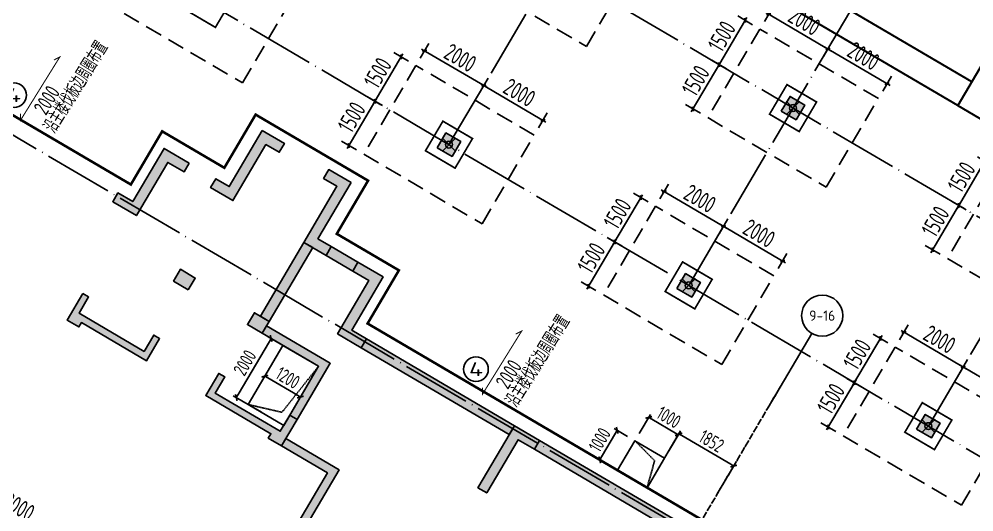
# Model space of a CAD drawing. Extents: x -57409 to 252654, y -8259 to 229119.
# Drawn here: x 150931 to 178747, y 103531 to 117908 of the extents above; entities that cross this region are included whole.
import ezdxf
from ezdxf.enums import TextEntityAlignment as Align

# ---------------------------------------------------------------- set-up
doc = ezdxf.new("R2010")
doc.units = 0
doc.header["$LTSCALE"] = 100
doc.header["$PDMODE"] = 35
doc.header["$PDSIZE"] = 200
for name, pattern in [('DASH', [0.35, 0.25, -0.1]), ('DASHED', [0.75, 0.5, -0.25]), ('DOTE', [2.42, 2, -0.2, 0.02, -0.2])]:
    doc.linetypes.add(name, pattern=pattern)
doc.layers.get('0').update_dxf_attribs({"linetype": 'CONTINUOUS'})
doc.layers.get('Defpoints').update_dxf_attribs({"linetype": 'CONTINUOUS'})
for name, color, linetype in [('AXIS', 3, 'CONTINUOUS'), ('B-TEXT', 3, 'CONTINUOUS'), ('codim', 7, 'CONTINUOUS'), ('COLU', 7, 'CONTINUOUS'), ('colu-主楼', 7, 'CONTINUOUS'), ('CT', 2, 'CONTINUOUS'), ('dim-wall', 7, 'CONTINUOUS'), ('dote', 253, 'DOTE'), ('h填实-主楼', 254, 'CONTINUOUS'), ('h填实-柱墙', 254, 'CONTINUOUS'), ('JSK', 4, 'CONTINUOUS'), ('WALL', 3, 'CONTINUOUS'), ('wall-主楼', 2, 'CONTINUOUS'), ('Z-AXIS', 3, 'CONTINUOUS'), ('Z-CT', 2, 'CONTINUOUS'), ('Z-TEXT', 2, 'CONTINUOUS'), ('z柱下板带', 140, 'CONTINUOUS'), ('板底钢筋', 24, 'CONTINUOUS'), ('楼板负筋标注', 94, 'CONTINUOUS')]:
    doc.layers.add(name, color=color, linetype=linetype)
doc.layers.add('重心计算', color=7, linetype='CONTINUOUS', plot=False)
doc.styles.add('_TCH_AXIS', font='tssdeng.shx', dxfattribs={"width": 0.7, "bigfont": 'tssdchn.shx'})
doc.styles.add('CADReader_TextStyle', font='tssdeng.shx', dxfattribs={"height": 0.2, "bigfont": 'gbcbig.shx'})
doc.styles.add('COMPLEX', font='tssdeng.shx', dxfattribs={"width": 0.7, "bigfont": 'tssdchn.shx'})
doc.styles.add('Jgcad-DIM', font='tssdeng.shx', dxfattribs={"width": 0.7, "bigfont": 'tssdchn.shx'})
doc.styles.get("Standard").update_dxf_attribs({"font": 'tssdeng.shx', "width": 0.7, "bigfont": 'tssdchn.shx'})
doc.styles.add('TSSD_Dimension', font='tssdeng.shx', dxfattribs={"width": 0.7})
doc.dimstyles.new('TSSD_100_100$0', dxfattribs={"dimtxt": 300, "dimasz": 100, "dimexe": 100, "dimexo": 250, "dimgap": 100, "dimtad": 1, "dimdec": 0, "dimzin": 0, "dimdsep": 46, "dimtxsty": 'TSSD_Dimension', "dimblk": '_tsdbk', "dimblk1": '_tsdbk', "dimblk2": '_tsdbk', "dimsah": 1, "dimcen": 0, "dimdle": 100, "dimclrt": 7, "dimadec": 0, "dimazin": 0, "dimtfac": 1, "dimtdec": 0, "dimtix": 1, "dimtmove": 2, "dimatfit": 3, "dimldrblk": '_tsdbk', "dimfxl": 1, "dimtolj": 1, "dimtzin": 0, "dimarcsym": 0})

# ---------------------------------------------------------------- blocks, each defined once
blk = doc.blocks.new('_ArchTick')
at = {"color": 0, "linetype": 'ByBlock', "const_width": 0.4}
blk.add_lwpolyline([(-0.5, -0.5), (0.5, 0.5)], dxfattribs=at)
blk = doc.blocks.new('*D2707')
at = {"layer": 'codim', "color": 0, "lineweight": -2}
blk.add_line((174454, 105922), (175316, 107387), dxfattribs=at)
at = {"layer": 'codim', "color": 7, "lineweight": -2}
for p, q in [((175481, 107174), (175050, 107428)), ((174721, 105881), (174289, 106135))]:
    blk.add_line(p, q, dxfattribs=at)
at = {"layer": 'Defpoints', "color": 0}
for p in [(175265, 107301), (175696, 107048), (174936, 105755)]:
    blk.add_point(p, dxfattribs=at)
at = {"layer": 'codim', "color": 0, "lineweight": -2, "xscale": 100, "yscale": 100, "zscale": 100}
for p, rotation in [((175265, 107301), 59.54537173531407), ((174505, 106008), 239.5453717353141)]:
    blk.add_blockref('_ArchTick', p, dxfattribs=dict(at, rotation=rotation))
at = {"layer": 'codim', "color": 1, "insert": (174583, 106832), "char_height": 500, "attachment_point": 5, "rotation": 59.5454, "style": 'Jgcad-DIM'}
blk.add_mtext('\\A1;1500', dxfattribs=at)
blk = doc.blocks.new('*D2708')
at = {"layer": 'codim', "color": 0, "lineweight": -2}
blk.add_line((175215, 107215), (176076, 108680), dxfattribs=at)
at = {"layer": 'codim', "color": 7, "lineweight": -2}
for p, q in [((176241, 108467), (175810, 108721)), ((175481, 107174), (175050, 107428))]:
    blk.add_line(p, q, dxfattribs=at)
at = {"layer": 'Defpoints', "color": 0}
for p in [(176026, 108594), (176457, 108341), (175696, 107048)]:
    blk.add_point(p, dxfattribs=at)
at = {"layer": 'codim', "color": 0, "lineweight": -2, "xscale": 100, "yscale": 100, "zscale": 100}
for p, rotation in [((176026, 108594), 59.54537173531407), ((175265, 107301), 239.5453717353141)]:
    blk.add_blockref('_ArchTick', p, dxfattribs=dict(at, rotation=rotation))
at = {"layer": 'codim', "color": 1, "insert": (175344, 108125), "char_height": 500, "attachment_point": 5, "rotation": 59.5454, "style": 'Jgcad-DIM'}
blk.add_mtext('\\A1;1500', dxfattribs=at)
blk = doc.blocks.new('*D2709')
at = {"layer": 'codim', "color": 7, "lineweight": -2}
for p, q in [((176583, 108556), (176837, 108987)), ((178307, 107543), (178561, 107974))]:
    blk.add_line(p, q, dxfattribs=at)
at = {"layer": 'codim', "color": 0, "lineweight": -2}
blk.add_line((176624, 108822), (178520, 107707), dxfattribs=at)
at = {"layer": 'Defpoints', "color": 0}
for p in [(176457, 108341), (178434, 107758), (178181, 107327)]:
    blk.add_point(p, dxfattribs=at)
at = {"layer": 'codim', "color": 0, "lineweight": -2, "xscale": 100, "yscale": 100, "zscale": 100}
for p, rotation in [((176710, 108772), 149.5453717339236), ((178434, 107758), 329.5453717339236)]:
    blk.add_blockref('_ArchTick', p, dxfattribs=dict(at, rotation=rotation))
at = {"layer": 'codim', "color": 1, "insert": (177749, 108567), "char_height": 500, "attachment_point": 5, "rotation": 329.5454, "style": 'Jgcad-DIM'}
blk.add_mtext('\\A1;2000', dxfattribs=at)
blk = doc.blocks.new('*D2710')
at = {"layer": 'codim', "color": 7, "lineweight": -2}
for p, q in [((178307, 107543), (178561, 107974)), ((180031, 106529), (180285, 106960))]:
    blk.add_line(p, q, dxfattribs=at)
at = {"layer": 'codim', "color": 0, "lineweight": -2}
blk.add_line((178348, 107809), (180244, 106694), dxfattribs=at)
at = {"layer": 'Defpoints', "color": 0}
for p in [(178181, 107327), (180158, 106744), (179905, 106313)]:
    blk.add_point(p, dxfattribs=at)
at = {"layer": 'codim', "color": 0, "lineweight": -2, "xscale": 100, "yscale": 100, "zscale": 100}
for p, rotation in [((178434, 107758), 149.5453717339236), ((180158, 106744), 329.5453717339236)]:
    blk.add_blockref('_ArchTick', p, dxfattribs=dict(at, rotation=rotation))
at = {"layer": 'codim', "color": 1, "insert": (179474, 107553), "char_height": 500, "attachment_point": 5, "rotation": 329.5454, "style": 'Jgcad-DIM'}
blk.add_mtext('\\A1;2000', dxfattribs=at)
blk = doc.blocks.new('*D2711')
at = {"layer": 'codim', "color": 0, "lineweight": -2}
blk.add_line((167472, 110027), (168334, 111493), dxfattribs=at)
at = {"layer": 'codim', "color": 7, "lineweight": -2}
for p, q in [((168498, 111280), (168067, 111533)), ((167738, 109987), (167307, 110240))]:
    blk.add_line(p, q, dxfattribs=at)
at = {"layer": 'Defpoints', "color": 0}
for p in [(168283, 111407), (168714, 111153), (167954, 109860)]:
    blk.add_point(p, dxfattribs=at)
at = {"layer": 'codim', "color": 0, "lineweight": -2, "xscale": 100, "yscale": 100, "zscale": 100}
for p, rotation in [((168283, 111407), 59.5453717353152), ((167523, 110114), 239.5453717353152)]:
    blk.add_blockref('_ArchTick', p, dxfattribs=dict(at, rotation=rotation))
at = {"layer": 'codim', "color": 1, "insert": (167601, 110938), "char_height": 500, "attachment_point": 5, "rotation": 59.5454, "style": 'Jgcad-DIM'}
blk.add_mtext('\\A1;1500', dxfattribs=at)
blk = doc.blocks.new('*D2712')
at = {"layer": 'codim', "color": 0, "lineweight": -2}
blk.add_line((168232, 111320), (169094, 112786), dxfattribs=at)
at = {"layer": 'codim', "color": 7, "lineweight": -2}
for p, q in [((169259, 112573), (168828, 112826)), ((168498, 111280), (168067, 111533))]:
    blk.add_line(p, q, dxfattribs=at)
at = {"layer": 'Defpoints', "color": 0}
for p in [(169043, 112700), (169474, 112446), (168714, 111153)]:
    blk.add_point(p, dxfattribs=at)
at = {"layer": 'codim', "color": 0, "lineweight": -2, "xscale": 100, "yscale": 100, "zscale": 100}
for p, rotation in [((169043, 112700), 59.5453717353152), ((168283, 111407), 239.5453717353152)]:
    blk.add_blockref('_ArchTick', p, dxfattribs=dict(at, rotation=rotation))
at = {"layer": 'codim', "color": 1, "insert": (168361, 112231), "char_height": 500, "attachment_point": 5, "rotation": 59.5454, "style": 'Jgcad-DIM'}
blk.add_mtext('\\A1;1500', dxfattribs=at)
blk = doc.blocks.new('*D2693')
at = {"layer": 'codim', "color": 7, "lineweight": -2}
for p, q in [((169601, 112662), (169854, 113093)), ((171325, 111648), (171578, 112079))]:
    blk.add_line(p, q, dxfattribs=at)
at = {"layer": 'codim', "color": 0, "lineweight": -2}
blk.add_line((169641, 112928), (171538, 111813), dxfattribs=at)
at = {"layer": 'Defpoints', "color": 0}
for p in [(169474, 112446), (171452, 111864), (171198, 111433)]:
    blk.add_point(p, dxfattribs=at)
at = {"layer": 'codim', "color": 0, "lineweight": -2, "xscale": 100, "yscale": 100, "zscale": 100}
for p, rotation in [((169728, 112877), 149.5453717339269), ((171452, 111864), 329.5453717339269)]:
    blk.add_blockref('_ArchTick', p, dxfattribs=dict(at, rotation=rotation))
at = {"layer": 'codim', "color": 1, "insert": (170767, 112672), "char_height": 500, "attachment_point": 5, "rotation": 329.5454, "style": 'Jgcad-DIM'}
blk.add_mtext('\\A1;2000', dxfattribs=at)
blk = doc.blocks.new('*D2694')
at = {"layer": 'codim', "color": 7, "lineweight": -2}
for p, q in [((171325, 111648), (171578, 112079)), ((173049, 110634), (173302, 111065))]:
    blk.add_line(p, q, dxfattribs=at)
at = {"layer": 'codim', "color": 0, "lineweight": -2}
blk.add_line((171365, 111914), (173262, 110799), dxfattribs=at)
at = {"layer": 'Defpoints', "color": 0}
for p in [(171198, 111433), (173176, 110850), (172922, 110419)]:
    blk.add_point(p, dxfattribs=at)
at = {"layer": 'codim', "color": 0, "lineweight": -2, "xscale": 100, "yscale": 100, "zscale": 100}
for p, rotation in [((171452, 111864), 149.5453717339269), ((173176, 110850), 329.5453717339269)]:
    blk.add_blockref('_ArchTick', p, dxfattribs=dict(at, rotation=rotation))
at = {"layer": 'codim', "color": 1, "insert": (172491, 111658), "char_height": 500, "attachment_point": 5, "rotation": 329.5454, "style": 'Jgcad-DIM'}
blk.add_mtext('\\A1;2000', dxfattribs=at)
blk = doc.blocks.new('*D2695')
at = {"layer": 'codim', "color": 0, "lineweight": -2}
blk.add_line((160489, 114133), (161351, 115598), dxfattribs=at)
at = {"layer": 'codim', "color": 7, "lineweight": -2}
for p, q in [((161516, 115386), (161085, 115639)), ((160756, 114092), (160325, 114346))]:
    blk.add_line(p, q, dxfattribs=at)
at = {"layer": 'Defpoints', "color": 0}
for p in [(161300, 115512), (161731, 115259), (160971, 113966)]:
    blk.add_point(p, dxfattribs=at)
at = {"layer": 'codim', "color": 0, "lineweight": -2, "xscale": 100, "yscale": 100, "zscale": 100}
for p, rotation in [((161300, 115512), 59.54537173531379), ((160540, 114219), 239.5453717353138)]:
    blk.add_blockref('_ArchTick', p, dxfattribs=dict(at, rotation=rotation))
at = {"layer": 'codim', "color": 1, "insert": (160619, 115043), "char_height": 500, "attachment_point": 5, "rotation": 59.5454, "style": 'Jgcad-DIM'}
blk.add_mtext('\\A1;1500', dxfattribs=at)
blk = doc.blocks.new('*D2696')
at = {"layer": 'codim', "color": 0, "lineweight": -2}
blk.add_line((161250, 115426), (162111, 116891), dxfattribs=at)
at = {"layer": 'codim', "color": 7, "lineweight": -2}
for p, q in [((162276, 116679), (161845, 116932)), ((161516, 115386), (161085, 115639))]:
    blk.add_line(p, q, dxfattribs=at)
at = {"layer": 'Defpoints', "color": 0}
for p in [(162061, 116805), (162492, 116552), (161731, 115259)]:
    blk.add_point(p, dxfattribs=at)
at = {"layer": 'codim', "color": 0, "lineweight": -2, "xscale": 100, "yscale": 100, "zscale": 100}
for p, rotation in [((162061, 116805), 59.54537173531379), ((161300, 115512), 239.5453717353138)]:
    blk.add_blockref('_ArchTick', p, dxfattribs=dict(at, rotation=rotation))
at = {"layer": 'codim', "color": 1, "insert": (161379, 116336), "char_height": 500, "attachment_point": 5, "rotation": 59.5454, "style": 'Jgcad-DIM'}
blk.add_mtext('\\A1;1500', dxfattribs=at)
blk = doc.blocks.new('*D2697')
at = {"layer": 'codim', "color": 7, "lineweight": -2}
for p, q in [((162618, 116767), (162872, 117198)), ((164342, 115754), (164596, 116185))]:
    blk.add_line(p, q, dxfattribs=at)
at = {"layer": 'codim', "color": 0, "lineweight": -2}
blk.add_line((162659, 117034), (164555, 115918), dxfattribs=at)
at = {"layer": 'Defpoints', "color": 0}
for p in [(162492, 116552), (164469, 115969), (164216, 115538)]:
    blk.add_point(p, dxfattribs=at)
at = {"layer": 'codim', "color": 0, "lineweight": -2, "xscale": 100, "yscale": 100, "zscale": 100}
for p, rotation in [((162745, 116983), 149.5453717339228), ((164469, 115969), 329.5453717339228)]:
    blk.add_blockref('_ArchTick', p, dxfattribs=dict(at, rotation=rotation))
at = {"layer": 'codim', "color": 1, "insert": (163785, 116778), "char_height": 500, "attachment_point": 5, "rotation": 329.5454, "style": 'Jgcad-DIM'}
blk.add_mtext('\\A1;2000', dxfattribs=at)
blk = doc.blocks.new('*D2698')
at = {"layer": 'codim', "color": 7, "lineweight": -2}
for p, q in [((164342, 115754), (164596, 116185)), ((166067, 114740), (166320, 115171))]:
    blk.add_line(p, q, dxfattribs=at)
at = {"layer": 'codim', "color": 0, "lineweight": -2}
blk.add_line((164383, 116020), (166279, 114905), dxfattribs=at)
at = {"layer": 'Defpoints', "color": 0}
for p in [(164216, 115538), (166193, 114955), (165940, 114524)]:
    blk.add_point(p, dxfattribs=at)
at = {"layer": 'codim', "color": 0, "lineweight": -2, "xscale": 100, "yscale": 100, "zscale": 100}
for p, rotation in [((164469, 115969), 149.5453717339228), ((166193, 114955), 329.5453717339228)]:
    blk.add_blockref('_ArchTick', p, dxfattribs=dict(at, rotation=rotation))
at = {"layer": 'codim', "color": 1, "insert": (165509, 115764), "char_height": 500, "attachment_point": 5, "rotation": 329.5454, "style": 'Jgcad-DIM'}
blk.add_mtext('\\A1;2000', dxfattribs=at)
blk = doc.blocks.new('*D2318')
at = {"layer": 'codim', "color": 0, "lineweight": -2}
blk.add_line((177495, 111094), (178357, 112560), dxfattribs=at)
at = {"layer": 'codim', "color": 7, "lineweight": -2}
for p, q in [((178522, 112347), (178091, 112600)), ((177762, 111054), (177331, 111307))]:
    blk.add_line(p, q, dxfattribs=at)
at = {"layer": 'Defpoints', "color": 0}
for p in [(178306, 112473), (178737, 112220), (177977, 110927)]:
    blk.add_point(p, dxfattribs=at)
at = {"layer": 'codim', "color": 0, "lineweight": -2, "xscale": 100, "yscale": 100, "zscale": 100}
for p, rotation in [((178306, 112473), 59.54537173531536), ((177546, 111180), 239.5453717353153)]:
    blk.add_blockref('_ArchTick', p, dxfattribs=dict(at, rotation=rotation))
at = {"layer": 'codim', "color": 1, "insert": (177625, 112004), "char_height": 500, "attachment_point": 5, "rotation": 59.5454, "style": 'Jgcad-DIM'}
blk.add_mtext('\\A1;1500', dxfattribs=at)
blk = doc.blocks.new('*D2319')
at = {"layer": 'codim', "color": 0, "lineweight": -2}
blk.add_line((178256, 112387), (179117, 113853), dxfattribs=at)
at = {"layer": 'codim', "color": 7, "lineweight": -2}
for p, q in [((179282, 113640), (178851, 113893)), ((178522, 112347), (178091, 112600))]:
    blk.add_line(p, q, dxfattribs=at)
at = {"layer": 'Defpoints', "color": 0}
for p in [(179067, 113766), (179498, 113513), (178737, 112220)]:
    blk.add_point(p, dxfattribs=at)
at = {"layer": 'codim', "color": 0, "lineweight": -2, "xscale": 100, "yscale": 100, "zscale": 100}
for p, rotation in [((179067, 113766), 59.54537173531536), ((178306, 112473), 239.5453717353153)]:
    blk.add_blockref('_ArchTick', p, dxfattribs=dict(at, rotation=rotation))
at = {"layer": 'codim', "color": 1, "insert": (178385, 113297), "char_height": 500, "attachment_point": 5, "rotation": 59.5454, "style": 'Jgcad-DIM'}
blk.add_mtext('\\A1;1500', dxfattribs=at)
blk = doc.blocks.new('*D2322')
at = {"layer": 'codim', "color": 0, "lineweight": -2}
blk.add_line((170513, 115200), (171375, 116665), dxfattribs=at)
at = {"layer": 'codim', "color": 7, "lineweight": -2}
for p, q in [((171539, 116452), (171108, 116706)), ((170779, 115159), (170348, 115413))]:
    blk.add_line(p, q, dxfattribs=at)
at = {"layer": 'Defpoints', "color": 0}
for p in [(171324, 116579), (171755, 116325), (170995, 115032)]:
    blk.add_point(p, dxfattribs=at)
at = {"layer": 'codim', "color": 0, "lineweight": -2, "xscale": 100, "yscale": 100, "zscale": 100}
for p, rotation in [((171324, 116579), 59.54537173531548), ((170564, 115286), 239.5453717353155)]:
    blk.add_blockref('_ArchTick', p, dxfattribs=dict(at, rotation=rotation))
at = {"layer": 'codim', "color": 1, "insert": (170642, 116110), "char_height": 500, "attachment_point": 5, "rotation": 59.5454, "style": 'Jgcad-DIM'}
blk.add_mtext('\\A1;1500', dxfattribs=at)
blk = doc.blocks.new('*D2303')
at = {"layer": 'codim', "color": 0, "lineweight": -2}
blk.add_line((171273, 116493), (172135, 117958), dxfattribs=at)
at = {"layer": 'codim', "color": 7, "lineweight": -2}
for p, q in [((172300, 117745), (171869, 117999)), ((171539, 116452), (171108, 116706))]:
    blk.add_line(p, q, dxfattribs=at)
at = {"layer": 'Defpoints', "color": 0}
for p in [(172084, 117872), (172515, 117618), (171755, 116325)]:
    blk.add_point(p, dxfattribs=at)
at = {"layer": 'codim', "color": 0, "lineweight": -2, "xscale": 100, "yscale": 100, "zscale": 100}
for p, rotation in [((172084, 117872), 59.54537173531548), ((171324, 116579), 239.5453717353155)]:
    blk.add_blockref('_ArchTick', p, dxfattribs=dict(at, rotation=rotation))
at = {"layer": 'codim', "color": 1, "insert": (171402, 117403), "char_height": 500, "attachment_point": 5, "rotation": 59.5454, "style": 'Jgcad-DIM'}
blk.add_mtext('\\A1;1500', dxfattribs=at)
blk = doc.blocks.new('*D2304')
at = {"layer": 'codim', "color": 7, "lineweight": -2}
for p, q in [((172642, 117834), (172895, 118265)), ((174366, 116820), (174619, 117251))]:
    blk.add_line(p, q, dxfattribs=at)
at = {"layer": 'codim', "color": 0, "lineweight": -2}
blk.add_line((172682, 118100), (174579, 116985), dxfattribs=at)
at = {"layer": 'Defpoints', "color": 0}
for p in [(172515, 117618), (174493, 117036), (174239, 116605)]:
    blk.add_point(p, dxfattribs=at)
at = {"layer": 'codim', "color": 0, "lineweight": -2, "xscale": 100, "yscale": 100, "zscale": 100}
for p, rotation in [((172769, 118050), 149.5453717339277), ((174493, 117036), 329.5453717339277)]:
    blk.add_blockref('_ArchTick', p, dxfattribs=dict(at, rotation=rotation))
at = {"layer": 'codim', "color": 1, "insert": (173808, 117844), "char_height": 500, "attachment_point": 5, "rotation": 329.5454, "style": 'Jgcad-DIM'}
blk.add_mtext('\\A1;2000', dxfattribs=at)
blk = doc.blocks.new('*D2305')
at = {"layer": 'codim', "color": 7, "lineweight": -2}
for p, q in [((174366, 116820), (174619, 117251)), ((176090, 115807), (176344, 116238))]:
    blk.add_line(p, q, dxfattribs=at)
at = {"layer": 'codim', "color": 0, "lineweight": -2}
blk.add_line((174407, 117086), (176303, 115971), dxfattribs=at)
at = {"layer": 'Defpoints', "color": 0}
for p in [(174239, 116605), (176217, 116022), (175963, 115591)]:
    blk.add_point(p, dxfattribs=at)
at = {"layer": 'codim', "color": 0, "lineweight": -2, "xscale": 100, "yscale": 100, "zscale": 100}
for p, rotation in [((174493, 117036), 149.5453717339277), ((176217, 116022), 329.5453717339277)]:
    blk.add_blockref('_ArchTick', p, dxfattribs=dict(at, rotation=rotation))
at = {"layer": 'codim', "color": 1, "insert": (175532, 116831), "char_height": 500, "attachment_point": 5, "rotation": 329.5454, "style": 'Jgcad-DIM'}
blk.add_mtext('\\A1;2000', dxfattribs=at)
blk = doc.blocks.new('*D456')
at = {"layer": 'codim', "color": 7, "lineweight": -2}
for p, q in [((149545, 103805), (149798, 104236)), ((151269, 102792), (151522, 103223))]:
    blk.add_line(p, q, dxfattribs=at)
at = {"layer": 'codim', "color": 0, "lineweight": -2}
for p, q in [((149585, 104072), (150234, 103690)), ((151482, 102957), (151265, 103084))]:
    blk.add_line(p, q, dxfattribs=at)
at = {"layer": 'Defpoints', "color": 0}
for p in [(149418, 103590), (151396, 103007), (151142, 102576)]:
    blk.add_point(p, dxfattribs=at)
at = {"layer": 'codim', "color": 0, "lineweight": -2, "xscale": 100, "yscale": 100, "zscale": 100}
for p, rotation in [((149672, 104021), 149.5453717339263), ((151396, 103007), 329.5453717339263)]:
    blk.add_blockref('_ArchTick', p, dxfattribs=dict(at, rotation=rotation))
at = {"layer": 'codim', "color": 1, "insert": (150923, 103682), "char_height": 500, "attachment_point": 5, "rotation": 329.5454, "style": 'Jgcad-DIM'}
blk.add_mtext('\\A1;2000', dxfattribs=at)
blk = doc.blocks.new('_tsdbk')
blk.add_line((-1, 0), (0, 0))
at = {"const_width": 0.5}
blk.add_lwpolyline([(-0.7, -0.7), (0.7, 0.7)], dxfattribs=at)
blk = doc.blocks.new('*D2821')
at = {"layer": 'Defpoints', "color": 0}
for p in [(158092, 107491), (158158, 107603), (159211, 107027)]:
    blk.add_point(p, dxfattribs=at)
at = {"layer": 'dim-wall', "color": 0, "lineweight": -2}
for p, q in [((158031, 107387), (158041, 107405)), ((159040, 106933), (158178, 107440)), ((159084, 106811), (159075, 106796))]:
    blk.add_line(p, q, dxfattribs=at)
at = {"layer": 'dim-wall', "color": 0, "lineweight": -2, "xscale": 100, "yscale": 100, "zscale": 100}
for p, rotation in [((158092, 107491), 149.5000000000001), ((159126, 106882), 329.5000000000001)]:
    blk.add_blockref('_tsdbk', p, dxfattribs=dict(at, rotation=rotation))
at = {"layer": 'dim-wall', "color": 7, "insert": (158761, 107445), "char_height": 400, "attachment_point": 5, "rotation": 329.5, "style": 'TSSD_Dimension'}
blk.add_mtext('\\A1;1200', dxfattribs=at)
blk = doc.blocks.new('*D2822')
at = {"layer": 'Defpoints', "color": 0}
for p in [(158273, 108593), (159218, 108036), (158204, 106312)]:
    blk.add_point(p, dxfattribs=at)
at = {"layer": 'dim-wall', "color": 0, "lineweight": -2}
for p, q in [((157309, 106956), (158223, 108506)), ((159003, 108163), (158187, 108643)), ((157989, 106439), (157172, 106920))]:
    blk.add_line(p, q, dxfattribs=at)
at = {"layer": 'dim-wall', "color": 0, "lineweight": -2, "xscale": 100, "yscale": 100, "zscale": 100}
for p, rotation in [((158273, 108593), 59.50000000000007), ((157258, 106869), 239.5000000000001)]:
    blk.add_blockref('_tsdbk', p, dxfattribs=dict(at, rotation=rotation))
at = {"layer": 'dim-wall', "color": 7, "insert": (157507, 107883), "char_height": 400, "attachment_point": 5, "rotation": 59.5, "style": 'TSSD_Dimension'}
blk.add_mtext('\\A1;2000', dxfattribs=at)
blk = doc.blocks.new('*D2823')
at = {"layer": 'Defpoints', "color": 0}
for p in [(168356, 105912), (168874, 105607), (168367, 104745)]:
    blk.add_point(p, dxfattribs=at)
at = {"layer": 'dim-wall', "color": 0, "lineweight": -2}
for p, q in [((167899, 105137), (168305, 105826)), ((168658, 105734), (168270, 105963)), ((168151, 104872), (167762, 105101))]:
    blk.add_line(p, q, dxfattribs=at)
at = {"layer": 'dim-wall', "color": 0, "lineweight": -2, "xscale": 100, "yscale": 100, "zscale": 100}
for p, rotation in [((168356, 105912), 59.50000000000001), ((167848, 105050), 239.5)]:
    blk.add_blockref('_tsdbk', p, dxfattribs=dict(at, rotation=rotation))
at = {"layer": 'dim-wall', "color": 7, "insert": (167844, 105634), "char_height": 400, "attachment_point": 5, "rotation": 59.5, "style": 'TSSD_Dimension'}
blk.add_mtext('\\A1;1000', dxfattribs=at)
blk = doc.blocks.new('*D2824')
at = {"layer": 'Defpoints', "color": 0}
for p in [(170136, 105781), (168874, 105607), (169736, 105100)]:
    blk.add_point(p, dxfattribs=at)
at = {"layer": 'dim-wall', "color": 0, "lineweight": -2}
for p, q in [((169000, 105823), (169326, 106375)), ((169361, 106238), (170050, 105832)), ((169862, 105316), (170187, 105867))]:
    blk.add_line(p, q, dxfattribs=at)
at = {"layer": 'dim-wall', "color": 0, "lineweight": -2, "xscale": 100, "yscale": 100, "zscale": 100}
for p, rotation in [((169275, 106288), 149.5), ((170136, 105781), 329.5)]:
    blk.add_blockref('_tsdbk', p, dxfattribs=dict(at, rotation=rotation))
at = {"layer": 'dim-wall', "color": 7, "insert": (169858, 106293), "char_height": 400, "attachment_point": 5, "rotation": 329.5, "style": 'TSSD_Dimension'}
blk.add_mtext('\\A1;1000', dxfattribs=at)
blk = doc.blocks.new('*D2825')
at = {"layer": 'Defpoints', "color": 0}
for p in [(171749, 104869), (169549, 104783), (171145, 103844)]:
    blk.add_point(p, dxfattribs=at)
at = {"layer": 'dim-wall', "color": 0, "lineweight": -2}
for p, q in [((169676, 104998), (170204, 105895)), ((170240, 105758), (171663, 104920)), ((171272, 104060), (171800, 104956))]:
    blk.add_line(p, q, dxfattribs=at)
at = {"layer": 'dim-wall', "color": 0, "lineweight": -2, "xscale": 100, "yscale": 100, "zscale": 100}
for p, rotation in [((170154, 105809), 149.5), ((171749, 104869), 329.5)]:
    blk.add_blockref('_tsdbk', p, dxfattribs=dict(at, rotation=rotation))
at = {"layer": 'dim-wall', "color": 7, "insert": (171104, 105598), "char_height": 400, "attachment_point": 5, "rotation": 329.5, "style": 'TSSD_Dimension'}
blk.add_mtext('\\A1;1852', dxfattribs=at)
blk = doc.blocks.new('_AXISO')
blk.add_circle((0, 0), 0.5)
at = {"layer": 'B-TEXT', "style": 'COMPLEX', "width": 1.450893}
blk.add_attdef('A', text='', height=0.56, dxfattribs=at).set_placement((0.249375, -0.28), (0.749375, -0.28), align=Align.FIT)
blk = doc.blocks.new('后浇带现场')
at = {"color": 6, "lineweight": 30}
for points in [[(821257, 720830), (821257, 688843), (805860, 662656), (825600, 651049), (814026, 631365), (812236, 611185), (845904, 608199)], [(806265, 663346), (787754, 674230), (759207, 674230), (759207, 625070)], [(805860, 662656), (787536, 673430), (760007, 673430), (760007, 625070)]]:
    blk.add_lwpolyline(points, dxfattribs=at)

msp = doc.modelspace()

# ---------------------------------------------------------------- hatches: boundary and pattern name
at = {"layer": 'h填实-主楼'}
for points in [[(158015.1, 114659.8), (157052, 113021.9), (156664.1, 113250), (156512.1, 112991.4), (157158.6, 112611.3), (158121.6, 114249.1), (158509.5, 114021.1), (158661.6, 114279.7)], [(155888.3, 113706.2), (155155.6, 114137), (154243.2, 112585.4), (153812.2, 112838.8), (153660.2, 112580.2), (154349.8, 112174.7), (155262.1, 113726.4), (155736.2, 113447.6)], [(160601.2, 113139.2), (159638.1, 111501.4), (160026, 111273.3), (159874, 111014.7), (159227.5, 111394.8), (160190.5, 113032.7), (159802.6, 113260.8), (159954.6, 113519.4)], [(160801.9, 110817.1), (161534.6, 110386.3), (160622.3, 108834.6), (161053.3, 108581.2), (160901.2, 108322.6), (160211.6, 108728.1), (161123.9, 110279.7), (160649.8, 110558.5)], [(155861.1, 110010), (156063.9, 110354.8), (155632.8, 110608.3), (155430.1, 110263.4)], [(152783.5, 109905.5), (152327.4, 109129.7), (152672.2, 108926.9), (152748.2, 109056.2), (154644.7, 107941.1), (155024.8, 108587.7), (154852.4, 108689), (154573.6, 108214.9), (152677.2, 109330), (152955.9, 109804.1)], [(158016.2, 108742.9), (158218.9, 109087.7), (157787.9, 109341.1), (157585.2, 108996.3)], [(159033.2, 106230.8), (158577.1, 105455), (158189.2, 105683), (158265.2, 105812.4), (156368.7, 106927.4), (156748.9, 107574), (156921.3, 107472.6), (156642.5, 106998.5), (158539, 105883.4), (158817.7, 106357.5)], [(165363.4, 106046.9), (166096.2, 105616.1), (165944.1, 105357.5), (165470, 105636.3), (164557.6, 104084.6), (164299, 104236.7)]]:
    msp.add_hatch(color=256, dxfattribs=at).paths.add_polyline_path(points)
at = {"layer": 'h填实-柱墙'}
for points in [[(173136.8, 115222.9), (173567.8, 114969.5), (173821.3, 115400.5), (173390.3, 115654)], [(163113.2, 114156.3), (163544.3, 113902.9), (163797.7, 114333.9), (163366.7, 114587.3)], [(159227.5, 111394.8), (159486.1, 111242.8), (158218.9, 109087.7), (157960.3, 109239.7)], [(160026, 111273.3), (160801.9, 110817.1), (160649.8, 110558.5), (159874, 111014.7)], [(170095.7, 110050.8), (170526.7, 109797.3), (170780.1, 110228.3), (170349.1, 110481.8)], [(158142.9, 108958.4), (159996.3, 107868.6), (159033.2, 106230.8), (158817.7, 106357.5), (159654, 107779.9), (158016.2, 108742.9)], [(161053.3, 108581.2), (165363.4, 106046.9), (165211.4, 105788.3), (160901.2, 108322.6)], [(177078.1, 105945.2), (177509.2, 105691.8), (177762.6, 106122.8), (177331.6, 106376.2)], [(156897.4, 99540.3), (159913.2, 104669.3), (158577.1, 105455), (158703.8, 105670.5), (160255.4, 104758.1), (157112.9, 99413.5)], [(166096.2, 105616.1), (169975.3, 103335.3), (169823.2, 103076.6), (165944.1, 105357.5)]]:
    msp.add_hatch(color=256, dxfattribs=at).paths.add_polyline_path(points)

# ---------------------------------------------------------------- linework, layer by layer
at = {"layer": 'AXIS'}
msp.add_line((172753.3, 106579.2), (174024, 108740.4), dxfattribs=at)
at = {"layer": 'AXIS', "linetype": 'Continuous'}
msp.add_circle((174328.1, 109257.6), 600, dxfattribs=at)
at = {"layer": 'COLU'}
for points in [[(173136.8, 115222.9), (173567.8, 114969.5), (173821.3, 115400.5), (173390.3, 115654)], [(163113.2, 114156.3), (163544.3, 113902.9), (163797.7, 114333.9), (163366.7, 114587.3)], [(170095.7, 110050.8), (170526.7, 109797.3), (170780.1, 110228.3), (170349.1, 110481.8)], [(177078.1, 105945.2), (177509.2, 105691.8), (177762.6, 106122.8), (177331.6, 106376.2)]]:
    msp.add_lwpolyline(points, close=True, dxfattribs=at)
at = {"layer": 'colu-主楼'}
for points in [[(155861.1, 110010), (156063.9, 110354.8), (155632.8, 110608.3), (155430.1, 110263.4)], [(158016.2, 108742.9), (158218.9, 109087.7), (157787.9, 109341.1), (157585.2, 108996.3)]]:
    msp.add_lwpolyline(points, close=True, dxfattribs=at)
at = {"layer": 'CT', "const_width": 50}
for points in [[(155788.6, 118173), (156650.6, 117666.2), (157157.5, 118528.2), (156295.4, 119035.1)], [(172794.6, 115134.1), (173656.6, 114627.3), (174163.5, 115489.3), (173301.5, 115996.2)], [(162771, 114067.5), (163633.1, 113560.6), (164139.9, 114422.7), (163277.9, 114929.5)], [(169753.5, 109962), (170615.5, 109455.1), (171122.4, 110317.1), (170260.3, 110824)], [(176735.9, 105856.4), (177598, 105349.6), (178104.8, 106211.6), (177242.8, 106718.5)]]:
    msp.add_lwpolyline(points, close=True, dxfattribs=at)
at = {"layer": 'CT', "const_width": 75}
msp.add_lwpolyline([(146084.3, 117846.7), (154187.4, 113082.2), (155099.7, 114633.9), (156910, 113569.5), (157822.3, 115121.2), (161098, 113195.1), (160185.7, 111643.4), (161995.9, 110579.1), (161083.6, 109027.4), (175393.3, 100613.6), (176305.7, 102165.2), (178115.9, 101100.8), (179028.3, 102652.5), (182304, 100726.4), (181391.6, 99174.8), (183201.9, 98110.4), (182289.6, 96558.7), (189875.4, 92098.4), (183742.5, 81667.8)], dxfattribs=at)
at = {"layer": 'dote', "ltscale": 10}
for p, q in [((177420.4, 106034), (197745.3, 140601.5)), ((163455.5, 114245.1), (178154.3, 139244)), ((170437.9, 110139.6), (185136.7, 135138.4)), ((201408.9, 98889.6), (166496.6, 119417.3)), ((203195.1, 90879), (156473, 118350.6)), ((145533.4, 117590.6), (195225.2, 88372.8))]:
    msp.add_line(p, q, dxfattribs=at)
at = {"layer": 'dote'}
msp.add_line((168037.3, 98558.5), (173157, 107265.9), dxfattribs=at)
at = {"layer": 'JSK'}
for points in [[(158640.3, 106055.8), (159654, 107779.9), (158619.6, 108388.1), (157605.9, 106664)], [(169228.7, 104238.2), (169735.6, 105100.3), (168873.5, 105607.1), (168366.7, 104745.1)]]:
    msp.add_lwpolyline(points, close=True, dxfattribs=at)
at = {"layer": 'JSK', "linetype": 'DASH'}
for points in [[(157605.9, 106664), (158589.5, 106438.9), (159654, 107779.9)], [(168873.5, 105607.1), (169445.3, 105026.9), (169228.7, 104238.2)]]:
    msp.add_lwpolyline(points, dxfattribs=at)
at = {"layer": 'WALL'}
for points in [[(159227.5, 111394.8), (159486.1, 111242.8), (158218.9, 109087.7), (157960.3, 109239.7)], [(160026, 111273.3), (160801.9, 110817.1), (160649.8, 110558.5), (159874, 111014.7)], [(158142.9, 108958.4), (159996.3, 107868.6), (159033.2, 106230.8), (158817.7, 106357.5), (159654, 107779.9), (158016.2, 108742.9)], [(161053.3, 108581.2), (165363.4, 106046.9), (165211.4, 105788.3), (160901.2, 108322.6)], [(166096.2, 105616.1), (169975.3, 103335.3), (169823.2, 103076.6), (165944.1, 105357.5)]]:
    msp.add_lwpolyline(points, close=True, dxfattribs=at)
msp.add_lwpolyline([(156897.4, 99540.3), (159913.2, 104669.3), (158577.1, 105455), (158703.8, 105670.5), (160255.4, 104758.1), (157112.9, 99413.5), (156897.4, 99540.3)], dxfattribs=at)
at = {"layer": 'wall-主楼'}
for points in [[(158015.1, 114659.8), (157052, 113021.9), (156664.1, 113250), (156512.1, 112991.4), (157158.6, 112611.3), (158121.6, 114249.1), (158509.5, 114021.1), (158661.6, 114279.7)], [(155888.3, 113706.2), (155155.6, 114137), (154243.2, 112585.4), (153812.2, 112838.8), (153660.2, 112580.2), (154349.8, 112174.7), (155262.1, 113726.4), (155736.2, 113447.6)], [(160601.2, 113139.2), (159638.1, 111501.4), (160026, 111273.3), (159874, 111014.7), (159227.5, 111394.8), (160190.5, 113032.7), (159802.6, 113260.8), (159954.6, 113519.4)], [(160801.9, 110817.1), (161534.6, 110386.3), (160622.3, 108834.6), (161053.3, 108581.2), (160901.2, 108322.6), (160211.6, 108728.1), (161123.9, 110279.7), (160649.8, 110558.5)], [(152783.5, 109905.5), (152327.4, 109129.7), (152672.2, 108926.9), (152748.2, 109056.2), (154644.7, 107941.1), (155024.8, 108587.7), (154852.4, 108689), (154573.6, 108214.9), (152677.2, 109330), (152955.9, 109804.1)], [(159033.2, 106230.8), (158577.1, 105455), (158189.2, 105683), (158265.2, 105812.4), (156368.7, 106927.4), (156748.9, 107574), (156921.3, 107472.6), (156642.5, 106998.5), (158539, 105883.4), (158817.7, 106357.5)], [(165363.4, 106046.9), (166096.2, 105616.1), (165944.1, 105357.5), (165470, 105636.3), (164557.6, 104084.6), (164299, 104236.7)]]:
    msp.add_lwpolyline(points, close=True, dxfattribs=at)
at = {"layer": 'Z-CT', "color": 1, "const_width": 50}
msp.add_lwpolyline([(146084.3, 117846.7), (154187.4, 113082.2), (155099.7, 114633.9), (156910, 113569.5), (157822.3, 115121.2), (161098, 113195.1), (160185.7, 111643.4), (161995.9, 110579.1), (161083.6, 109027.4), (175393.3, 100613.6), (176305.7, 102165.2), (178115.9, 101100.8), (179028.3, 102652.5), (182304, 100726.4), (181391.6, 99174.8), (183201.9, 98110.4), (182289.6, 96558.7), (189875.4, 92098.4), (183742.5, 81667.8)], dxfattribs=at)
at = {"layer": 'z柱下板带', "linetype": 'DASHED', "ltscale": 10}
for points in [[(164012.3, 119137.9), (167460.4, 117110.5), (168980.9, 119696.6), (165532.8, 121724)], [(153988.7, 118071.3), (157436.8, 116043.9), (158957.4, 118630), (155509.2, 120657.4)], [(170994.7, 115032.4), (174442.8, 113005), (175963.4, 115591.1), (172515.3, 117618.5)], [(160971.1, 113965.7), (164419.2, 111938.3), (165939.8, 114524.4), (162491.7, 116551.8)], [(177977.2, 110926.9), (181425.3, 108899.4), (182945.8, 111485.5), (179497.7, 113513)], [(167953.6, 109860.2), (171401.7, 107832.8), (172922.3, 110418.9), (169474.1, 112446.3)], [(174936, 105754.7), (178384.1, 103727.3), (179904.7, 106313.4), (176456.6, 108340.8)]]:
    msp.add_lwpolyline(points, close=True, dxfattribs=at)
at = {"layer": '板底钢筋', "const_width": 30}
for points in [[(150975.2, 115150.1), (150972.4, 114955.8), (152116.5, 116800.7), (151943.7, 116711.8)], [(164431.7, 107156.8), (164428.8, 106962.5), (165572.9, 108807.4), (165400.1, 108718.5)]]:
    msp.add_lwpolyline(points, dxfattribs=at)
at = {"layer": '重心计算', "color": 5}
for p in [(173479.1, 115311.7), (173479.1, 115311.7), (163455.5, 114245.1), (163455.5, 114245.1), (170437.9, 110139.6), (170437.9, 110139.6), (177420.4, 106034), (177420.4, 106034)]:
    msp.add_point(p, dxfattribs=at)

# ---------------------------------------------------------------- block references
at = {"color": 3, "lineweight": 30}
msp.add_blockref('后浇带现场', (-627579.1, -547267.4), dxfattribs=at)
at = {"layer": 'Z-TEXT'}
ref = msp.add_blockref('_AXISO', (150784.7, 115688.3), dxfattribs=dict(at, xscale=720.0000000000074, yscale=720, zscale=720, rotation=359.9996457873825))
ref.add_attrib('A', '4', dxfattribs={"layer": 'Z-AXIS', "color": 7, "height": 407.3, "rotation": 359.99965, "style": '_TCH_AXIS', "width": 1.733333}).set_placement((150581.1, 115484.7), (150988.4, 115484.7), align=Align.FIT)
ref = msp.add_blockref('_AXISO', (164241.2, 107695), dxfattribs=dict(at, xscale=720.0000000000074, yscale=720, zscale=720, rotation=359.9996457873825))
ref.add_attrib('A', '4', dxfattribs={"layer": 'Z-AXIS', "color": 7, "height": 407.3, "rotation": 359.99965, "style": '_TCH_AXIS', "width": 1.733333}).set_placement((164037.5, 107491.3), (164444.8, 107491.3), align=Align.FIT)

# ---------------------------------------------------------------- texts
at = {"layer": 'AXIS', "color": 7, "style": 'CADReader_TextStyle'}
msp.add_text('9-16', height=300, dxfattribs=at).set_placement((174328.1, 109257.6), align=Align.MIDDLE)
at = {"layer": '楼板负筋标注', "width": 0.7}
for s, p in [('沿主楼伐板边周圈布置', (151981.8, 114544.2)), ('2000', (151712.4, 115076.1)), ('沿主楼伐板边周圈布置', (165438.2, 106550.9)), ('2000', (165168.9, 107082.8))]:
    msp.add_text(s, height=450, rotation=58.19574, dxfattribs=at).set_placement(p)

# ---------------------------------------------------------------- dimensions: what is measured, and where the dimension line sits
at = {"layer": 'codim'}
for base, p1, p2, angle, picture, middle in [((174492.8, 117035.8), (172515.3, 117618.5), (174239.3, 116604.8), 329.54537, '*D2304', (173808.1, 117844.4)), ((172084.3, 117871.9), (171755, 116325.4), (172515.3, 117618.5), 59.54537, '*D2303', (171402.4, 117402.8)), ((164469.2, 115969.1), (162491.7, 116551.8), (164215.8, 115538.1), 329.54537, '*D2697', (163784.5, 116777.7)), ((176216.8, 116022.1), (174239.3, 116604.8), (175963.4, 115591.1), 329.54537, '*D2305', (175532.2, 116830.7)), ((162060.7, 116805.3), (161731.4, 115258.8), (162491.7, 116551.8), 59.54537, '*D2696', (161378.8, 116336.1)), ((171324, 116578.9), (170994.7, 115032.4), (171755, 116325.4), 59.54537, '*D2322', (170642.1, 116109.8)), ((166193.2, 114955.4), (164215.8, 115538.1), (165939.8, 114524.4), 329.54537, '*D2698', (165508.6, 115764)), ((161300.4, 115512.2), (160971.1, 113965.7), (161731.4, 115258.8), 59.54537, '*D2695', (160618.5, 115043.1)), ((179066.7, 113766.4), (178737.4, 112219.9), (179497.7, 113513), 59.54537, '*D2319', (178384.9, 113297.3)), ((171451.6, 111863.6), (169474.1, 112446.3), (171198.2, 111432.6), 329.54537, '*D2693', (170767, 112672.2)), ((169043.1, 112699.7), (168713.9, 111153.3), (169474.1, 112446.3), 59.54537, '*D2712', (168361.3, 112230.6)), ((178306.4, 112473.3), (177977.2, 110926.9), (178737.4, 112219.9), 59.54537, '*D2318', (177624.6, 112004.2)), ((173175.7, 110849.9), (171198.2, 111432.6), (172922.3, 110418.9), 329.54537, '*D2694', (172491.1, 111658.5)), ((168282.8, 111406.7), (167953.6, 109860.2), (168713.9, 111153.3), 59.54537, '*D2711', (167601, 110937.6)), ((178434.1, 107758.1), (176456.6, 108340.8), (178180.7, 107327.1), 329.54537, '*D2709', (177749.4, 108566.6)), ((176025.6, 108594.2), (175696.3, 107047.7), (176456.6, 108340.8), 59.54537, '*D2708', (175343.7, 108125.1)), ((180158.1, 106744.4), (178180.7, 107327.1), (179904.7, 106313.4), 329.54537, '*D2710', (179473.5, 107552.9)), ((175265.3, 107301.2), (174936, 105754.7), (175696.3, 107047.7), 59.54537, '*D2707', (174583.4, 106832))]:
    dim = msp.add_linear_dim(base=base, p1=p1, p2=p2, angle=angle, dimstyle='TSSD_100_100$0', override={"dimtxt": 500, "dimexe": 250, "dimtxsty": 'Jgcad-DIM', "dimblk": 'ArchTick', "dimblk1": 'ArchTick', "dimblk2": 'ArchTick', "dimclre": 7, "dimclrt": 1, "dimadec": 3}, dxfattribs=at)
    dim.commit()
    dim.dimension.update_dxf_attribs({"geometry": picture, "text_midpoint": middle})
dim = msp.add_linear_dim(base=(151395.6, 103007.2), p1=(149418.1, 103589.9), p2=(151142.2, 102576.2), angle=329.54537, dimstyle='TSSD_100_100$0', override={"dimtxt": 500, "dimexe": 250, "dimtxsty": 'Jgcad-DIM', "dimblk": 'ArchTick', "dimblk1": 'ArchTick', "dimblk2": 'ArchTick', "dimclre": 7, "dimclrt": 1, "dimadec": 3}, dxfattribs=at)
dim.commit()
dim.dimension.update_dxf_attribs({"geometry": '*D456', "text_midpoint": (150922.8, 103681.9), "dimtype": 160})
at = {"layer": 'dim-wall'}
for base, p1, p2, angle, picture, middle in [((158273.4, 108592.6), (158204.4, 106312.1), (159218.1, 108036.2), 239.5, '*D2822', (157507.4, 107883.3)), ((158092.1, 107491), (159211.2, 107026.7), (158157.9, 107602.8), 329.5, '*D2821', (158761.3, 107445)), ((170136.5, 105780.9), (168873.5, 105607.1), (169735.6, 105100.3), 149.5, '*D2824', (169857.9, 106293.1)), ((168355.8, 105912.1), (168366.7, 104745.1), (168873.5, 105607.1), 239.5, '*D2823', (167843.5, 105633.6)), ((171749, 104869.4), (169549, 104782.9), (171145.2, 103844.4), 149.5, '*D2825', (171103.5, 105597.8))]:
    dim = msp.add_linear_dim(base=base, p1=p1, p2=p2, angle=angle, dimstyle='TSSD_100_100$0', override={"dimtxt": 400}, dxfattribs=at)
    dim.commit()
    dim.dimension.update_dxf_attribs({"geometry": picture, "text_midpoint": middle})

doc.saveas('drawing.dxf')
